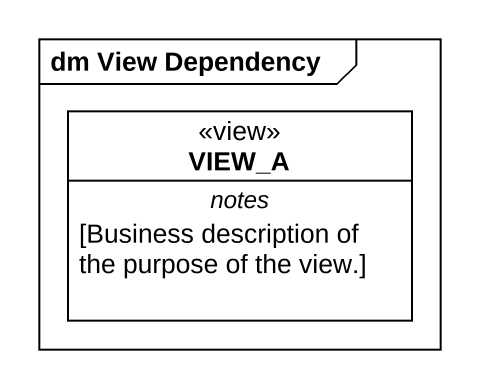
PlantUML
@startuml
mainframe dm View Dependency
hide circle
hide empty members
class VIEW_A <<view>> {
  -- notes --
  [Business description of the purpose of the view.]
}
@enduml
